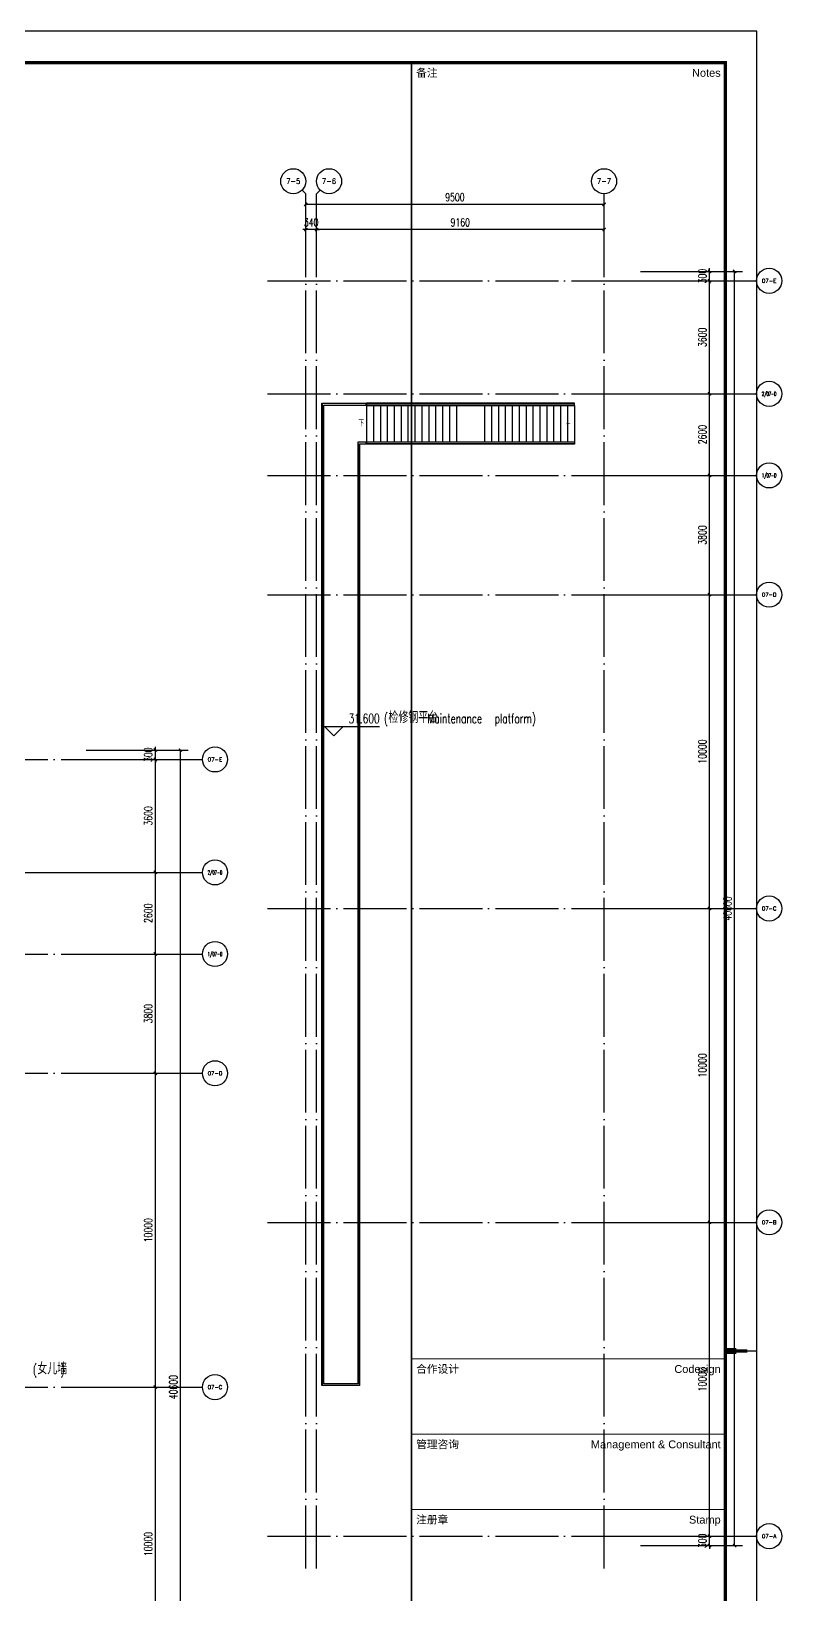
# Model space of a CAD drawing. Extents: x -621157 to 1764546, y -106808 to 741893.
# Drawn here: x 268348 to 292253, y 514139 to 563956 of the extents above; entities that cross this region are included whole.
import ezdxf
from ezdxf.enums import TextEntityAlignment as Align

# ---------------------------------------------------------------- set-up
doc = ezdxf.new("R2010")
doc.units = 0
doc.header["$LTSCALE"] = 1000
doc.header["$MEASUREMENT"] = 0
doc.linetypes.add('XREF-A-101-平面图_t3$0$DOTE', pattern=[2.42, 2, -0.2, 0.02, -0.2])
for name, color, linetype in [('0-底图', 7, 'Continuous'), ('A0-Verital$0$TK-WHITE', 7, 'Continuous'), ('AXIS_TEXT', 7, 'Continuous'), ('XREF-A-101-平面图_t3$0$A-DIM_ELEV', 8, 'Continuous'), ('XREF-A-101-平面图_t3$0$A-DOTE', 8, 'Continuous'), ('XREF-A-101-平面图_t3$0$A-RAIL', 8, 'Continuous'), ('XREF-A-101-平面图_t3$0$A-STAIR', 8, 'Continuous'), ('XREF-A-101-平面图_t3$0$AXIS', 8, 'Continuous'), ('XREF-A-101-平面图_t3$0$建-箭头', 8, 'Continuous')]:
    doc.layers.add(name, color=color, linetype=linetype)
doc.styles.add('A0-Verital$0$TK_Arial', font='arial.ttf')
doc.styles.add('A0-Verital$0$TK_宋体', font='STZHONGS.TTF')
doc.styles.add('COMPLEX', font='COMPLEX')
doc.styles.add('XREF-A-101-平面图_t3$0$A-AXIS-LABEL', font='COMPLEX', dxfattribs={"bigfont": 'GBCBIG'})
doc.styles.add('XREF-A-101-平面图_t3$0$A-DIM_T3', font='SIMPLEX', dxfattribs={"width": 0.705882, "bigfont": 'GBCBIG'})
doc.styles.add('XREF-A-101-平面图_t3$0$A-STANDARD', font='SIMPLEX', dxfattribs={"bigfont": 'GBCBIG'})
doc.dimstyles.new('XREF-A-101-平面图_t3$0$A-DIM-100', dxfattribs={"dimscale": 100, "dimtxt": 2.55, "dimasz": 1, "dimexe": 2.5, "dimexo": 3, "dimgap": 1, "dimtad": 1, "dimdec": 0, "dimzin": 0, "dimdsep": 46, "dimtxsty": 'XREF-A-101-平面图_t3$0$A-DIM_T3', "dimblk": 'XREF-A-101-平面图_t3$0$_ArchTick', "dimcen": 0.09, "dimclrt": 7, "dimazin": 2, "dimtfac": 1, "dimtdec": 0, "dimtix": 1, "dimtmove": 2, "dimatfit": 3, "dimfxl": 0, "dimtolj": 1, "dimtzin": 0, "dimarcsym": 0})

# ---------------------------------------------------------------- blocks, each defined once
blk = doc.blocks.new('XREF-A-101-平面图_t3$0$_ArchTick')
at = {"color": 0, "linetype": 'ByBlock', "const_width": 0.4}
blk.add_lwpolyline([(-0.5, -0.5), (0.5, 0.5)], dxfattribs=at)
blk = doc.blocks.new('*D25473')
at = {"layer": 'Defpoints', "color": 0}
for p in [(69800, 40300), (73100, 40300), (69800, -300)]:
    blk.add_point(p, dxfattribs=at)
at = {"layer": 'XREF-A-101-平面图_t3$0$AXIS', "color": 0, "lineweight": -2}
for p, q in [((70100, 40300), (73350, 40300)), ((73100, -300), (73100, 40300)), ((70100, -300), (73350, -300))]:
    blk.add_line(p, q, dxfattribs=at)
at = {"layer": 'XREF-A-101-平面图_t3$0$AXIS', "color": 0, "linetype": 'ByBlock', "lineweight": -2, "xscale": 100, "yscale": 100, "zscale": 100}
for p, rotation in [((73100, 40300), 90), ((73100, -300), 270)]:
    blk.add_blockref('XREF-A-101-平面图_t3$0$_ArchTick', p, dxfattribs=dict(at, rotation=rotation))
at = {"layer": 'XREF-A-101-平面图_t3$0$AXIS', "color": 7, "insert": (72873, 20000), "char_height": 255, "attachment_point": 5, "rotation": 90, "style": 'XREF-A-101-平面图_t3$0$A-DIM_T3'}
blk.add_mtext('\\A1;40600', dxfattribs=at)
blk = doc.blocks.new('_AXISO')
blk.add_circle((0, 0), 0.5)
at = {"layer": 'AXIS_TEXT', "style": 'COMPLEX'}
blk.add_attdef('A', text='', height=0.56, dxfattribs=at).set_placement((-0.25, -0.28), (0.25, -0.28), align=Align.FIT)
blk = doc.blocks.new('*D25477')
at = {"layer": 'Defpoints', "color": 0}
for p in [(69800, 20000), (72300, 20000), (69800, 10000)]:
    blk.add_point(p, dxfattribs=at)
at = {"layer": 'XREF-A-101-平面图_t3$0$AXIS', "color": 0, "lineweight": -2}
for p, q in [((70100, 20000), (72550, 20000)), ((72300, 10000), (72300, 20000)), ((70100, 10000), (72550, 10000))]:
    blk.add_line(p, q, dxfattribs=at)
at = {"layer": 'XREF-A-101-平面图_t3$0$AXIS', "color": 0, "linetype": 'ByBlock', "lineweight": -2, "xscale": 100, "yscale": 100, "zscale": 100}
for p, rotation in [((72300, 20000), 90), ((72300, 10000), 270)]:
    blk.add_blockref('XREF-A-101-平面图_t3$0$_ArchTick', p, dxfattribs=dict(at, rotation=rotation))
at = {"layer": 'XREF-A-101-平面图_t3$0$AXIS', "color": 7, "insert": (72073, 15000), "char_height": 255, "attachment_point": 5, "rotation": 90, "style": 'XREF-A-101-平面图_t3$0$A-DIM_T3'}
blk.add_mtext('\\A1;10000', dxfattribs=at)
blk = doc.blocks.new('*D25478')
at = {"layer": 'Defpoints', "color": 0}
for p in [(69800, 30000), (72300, 30000), (69800, 20000)]:
    blk.add_point(p, dxfattribs=at)
at = {"layer": 'XREF-A-101-平面图_t3$0$AXIS', "color": 0, "lineweight": -2}
for p, q in [((70100, 30000), (72550, 30000)), ((72300, 20000), (72300, 30000)), ((70100, 20000), (72550, 20000))]:
    blk.add_line(p, q, dxfattribs=at)
at = {"layer": 'XREF-A-101-平面图_t3$0$AXIS', "color": 0, "linetype": 'ByBlock', "lineweight": -2, "xscale": 100, "yscale": 100, "zscale": 100}
for p, rotation in [((72300, 30000), 90), ((72300, 20000), 270)]:
    blk.add_blockref('XREF-A-101-平面图_t3$0$_ArchTick', p, dxfattribs=dict(at, rotation=rotation))
at = {"layer": 'XREF-A-101-平面图_t3$0$AXIS', "color": 7, "insert": (72073, 25000), "char_height": 255, "attachment_point": 5, "rotation": 90, "style": 'XREF-A-101-平面图_t3$0$A-DIM_T3'}
blk.add_mtext('\\A1;10000', dxfattribs=at)
blk = doc.blocks.new('*D25479')
at = {"layer": 'Defpoints', "color": 0}
for p in [(69800, 33800), (72300, 33800), (69800, 30000)]:
    blk.add_point(p, dxfattribs=at)
at = {"layer": 'XREF-A-101-平面图_t3$0$AXIS', "color": 0, "lineweight": -2}
for p, q in [((70100, 33800), (72550, 33800)), ((72300, 30000), (72300, 33800)), ((70100, 30000), (72550, 30000))]:
    blk.add_line(p, q, dxfattribs=at)
at = {"layer": 'XREF-A-101-平面图_t3$0$AXIS', "color": 0, "linetype": 'ByBlock', "lineweight": -2, "xscale": 100, "yscale": 100, "zscale": 100}
for p, rotation in [((72300, 33800), 90), ((72300, 30000), 270)]:
    blk.add_blockref('XREF-A-101-平面图_t3$0$_ArchTick', p, dxfattribs=dict(at, rotation=rotation))
at = {"layer": 'XREF-A-101-平面图_t3$0$AXIS', "color": 7, "insert": (72073, 31900), "char_height": 255, "attachment_point": 5, "rotation": 90, "style": 'XREF-A-101-平面图_t3$0$A-DIM_T3'}
blk.add_mtext('\\A1;3800', dxfattribs=at)
blk = doc.blocks.new('*D25480')
at = {"layer": 'Defpoints', "color": 0}
for p in [(69800, 36400), (72300, 36400), (69800, 33800)]:
    blk.add_point(p, dxfattribs=at)
at = {"layer": 'XREF-A-101-平面图_t3$0$AXIS', "color": 0, "lineweight": -2}
for p, q in [((70100, 36400), (72550, 36400)), ((72300, 33800), (72300, 36400)), ((70100, 33800), (72550, 33800))]:
    blk.add_line(p, q, dxfattribs=at)
at = {"layer": 'XREF-A-101-平面图_t3$0$AXIS', "color": 0, "linetype": 'ByBlock', "lineweight": -2, "xscale": 100, "yscale": 100, "zscale": 100}
for p, rotation in [((72300, 36400), 90), ((72300, 33800), 270)]:
    blk.add_blockref('XREF-A-101-平面图_t3$0$_ArchTick', p, dxfattribs=dict(at, rotation=rotation))
at = {"layer": 'XREF-A-101-平面图_t3$0$AXIS', "color": 7, "insert": (72073, 35100), "char_height": 255, "attachment_point": 5, "rotation": 90, "style": 'XREF-A-101-平面图_t3$0$A-DIM_T3'}
blk.add_mtext('\\A1;2600', dxfattribs=at)
blk = doc.blocks.new('*D25481')
at = {"layer": 'Defpoints', "color": 0}
for p in [(69800, 40000), (72300, 40000), (69800, 36400)]:
    blk.add_point(p, dxfattribs=at)
at = {"layer": 'XREF-A-101-平面图_t3$0$AXIS', "color": 0, "lineweight": -2}
for p, q in [((70100, 40000), (72550, 40000)), ((72300, 36400), (72300, 40000)), ((70100, 36400), (72550, 36400))]:
    blk.add_line(p, q, dxfattribs=at)
at = {"layer": 'XREF-A-101-平面图_t3$0$AXIS', "color": 0, "linetype": 'ByBlock', "lineweight": -2, "xscale": 100, "yscale": 100, "zscale": 100}
for p, rotation in [((72300, 40000), 90), ((72300, 36400), 270)]:
    blk.add_blockref('XREF-A-101-平面图_t3$0$_ArchTick', p, dxfattribs=dict(at, rotation=rotation))
at = {"layer": 'XREF-A-101-平面图_t3$0$AXIS', "color": 7, "insert": (72073, 38200), "char_height": 255, "attachment_point": 5, "rotation": 90, "style": 'XREF-A-101-平面图_t3$0$A-DIM_T3'}
blk.add_mtext('\\A1;3600', dxfattribs=at)
blk = doc.blocks.new('*D25482')
at = {"layer": 'Defpoints', "color": 0}
for p in [(69800, 40300), (69800, 40000), (72300, 40300)]:
    blk.add_point(p, dxfattribs=at)
at = {"layer": 'XREF-A-101-平面图_t3$0$AXIS', "color": 0, "lineweight": -2}
for p, q in [((72300, 40300), (72300, 40400)), ((70100, 40300), (72550, 40300)), ((70100, 40000), (72550, 40000)), ((72300, 40000), (72300, 40300)), ((72300, 40000), (72300, 39900))]:
    blk.add_line(p, q, dxfattribs=at)
at = {"layer": 'XREF-A-101-平面图_t3$0$AXIS', "color": 0, "linetype": 'ByBlock', "lineweight": -2, "xscale": 100, "yscale": 100, "zscale": 100}
for p, rotation in [((72300, 40300), 270), ((72300, 40000), 90)]:
    blk.add_blockref('XREF-A-101-平面图_t3$0$_ArchTick', p, dxfattribs=dict(at, rotation=rotation))
at = {"layer": 'XREF-A-101-平面图_t3$0$AXIS', "color": 7, "insert": (72073, 40150), "char_height": 255, "attachment_point": 5, "rotation": 90, "style": 'XREF-A-101-平面图_t3$0$A-DIM_T3'}
blk.add_mtext('\\A1;300', dxfattribs=at)
blk = doc.blocks.new('*D25506')
at = {"layer": 'Defpoints', "color": 0}
for p in [(48359, 40300), (51659, 40300), (48359, -300)]:
    blk.add_point(p, dxfattribs=at)
at = {"layer": 'XREF-A-101-平面图_t3$0$AXIS', "color": 0, "lineweight": -2}
for p, q in [((48659, 40300), (51909, 40300)), ((51659, -300), (51659, 40300)), ((48659, -300), (51909, -300))]:
    blk.add_line(p, q, dxfattribs=at)
at = {"layer": 'XREF-A-101-平面图_t3$0$AXIS', "color": 0, "linetype": 'ByBlock', "lineweight": -2, "xscale": 100, "yscale": 100, "zscale": 100}
for p, rotation in [((51659, 40300), 90), ((51659, -300), 270)]:
    blk.add_blockref('XREF-A-101-平面图_t3$0$_ArchTick', p, dxfattribs=dict(at, rotation=rotation))
at = {"layer": 'XREF-A-101-平面图_t3$0$AXIS', "color": 7, "insert": (51432, 20000), "char_height": 255, "attachment_point": 5, "rotation": 90, "style": 'XREF-A-101-平面图_t3$0$A-DIM_T3'}
blk.add_mtext('\\A1;40600', dxfattribs=at)
blk = doc.blocks.new('*D25507')
at = {"layer": 'Defpoints', "color": 0}
for p in [(48359, 0), (48359, -300), (50859, 0)]:
    blk.add_point(p, dxfattribs=at)
at = {"layer": 'XREF-A-101-平面图_t3$0$AXIS', "color": 0, "lineweight": -2}
for p, q in [((50859, 0), (50859, 100)), ((48659, 0), (51109, 0)), ((48659, -300), (51109, -300)), ((50859, -300), (50859, 0)), ((50859, -300), (50859, -400))]:
    blk.add_line(p, q, dxfattribs=at)
at = {"layer": 'XREF-A-101-平面图_t3$0$AXIS', "color": 0, "linetype": 'ByBlock', "lineweight": -2, "xscale": 100, "yscale": 100, "zscale": 100}
for p, rotation in [((50859, 0), 270), ((50859, -300), 90)]:
    blk.add_blockref('XREF-A-101-平面图_t3$0$_ArchTick', p, dxfattribs=dict(at, rotation=rotation))
at = {"layer": 'XREF-A-101-平面图_t3$0$AXIS', "color": 7, "insert": (50632, -150), "char_height": 255, "attachment_point": 5, "rotation": 90, "style": 'XREF-A-101-平面图_t3$0$A-DIM_T3'}
blk.add_mtext('\\A1;300', dxfattribs=at)
blk = doc.blocks.new('*D25508')
at = {"layer": 'Defpoints', "color": 0}
for p in [(48359, 10000), (50859, 10000), (48359, 0)]:
    blk.add_point(p, dxfattribs=at)
at = {"layer": 'XREF-A-101-平面图_t3$0$AXIS', "color": 0, "lineweight": -2}
for p, q in [((48659, 10000), (51109, 10000)), ((50859, 0), (50859, 10000)), ((48659, 0), (51109, 0))]:
    blk.add_line(p, q, dxfattribs=at)
at = {"layer": 'XREF-A-101-平面图_t3$0$AXIS', "color": 0, "linetype": 'ByBlock', "lineweight": -2, "xscale": 100, "yscale": 100, "zscale": 100}
for p, rotation in [((50859, 10000), 90), ((50859, 0), 270)]:
    blk.add_blockref('XREF-A-101-平面图_t3$0$_ArchTick', p, dxfattribs=dict(at, rotation=rotation))
at = {"layer": 'XREF-A-101-平面图_t3$0$AXIS', "color": 7, "insert": (50632, 5000), "char_height": 255, "attachment_point": 5, "rotation": 90, "style": 'XREF-A-101-平面图_t3$0$A-DIM_T3'}
blk.add_mtext('\\A1;10000', dxfattribs=at)
blk = doc.blocks.new('*D25509')
at = {"layer": 'Defpoints', "color": 0}
for p in [(48359, 20000), (50859, 20000), (48359, 10000)]:
    blk.add_point(p, dxfattribs=at)
at = {"layer": 'XREF-A-101-平面图_t3$0$AXIS', "color": 0, "lineweight": -2}
for p, q in [((48659, 20000), (51109, 20000)), ((50859, 10000), (50859, 20000)), ((48659, 10000), (51109, 10000))]:
    blk.add_line(p, q, dxfattribs=at)
at = {"layer": 'XREF-A-101-平面图_t3$0$AXIS', "color": 0, "linetype": 'ByBlock', "lineweight": -2, "xscale": 100, "yscale": 100, "zscale": 100}
for p, rotation in [((50859, 20000), 90), ((50859, 10000), 270)]:
    blk.add_blockref('XREF-A-101-平面图_t3$0$_ArchTick', p, dxfattribs=dict(at, rotation=rotation))
at = {"layer": 'XREF-A-101-平面图_t3$0$AXIS', "color": 7, "insert": (50632, 15000), "char_height": 255, "attachment_point": 5, "rotation": 90, "style": 'XREF-A-101-平面图_t3$0$A-DIM_T3'}
blk.add_mtext('\\A1;10000', dxfattribs=at)
blk = doc.blocks.new('*D25510')
at = {"layer": 'Defpoints', "color": 0}
for p in [(48359, 30000), (50859, 30000), (48359, 20000)]:
    blk.add_point(p, dxfattribs=at)
at = {"layer": 'XREF-A-101-平面图_t3$0$AXIS', "color": 0, "lineweight": -2}
for p, q in [((48659, 30000), (51109, 30000)), ((50859, 20000), (50859, 30000)), ((48659, 20000), (51109, 20000))]:
    blk.add_line(p, q, dxfattribs=at)
at = {"layer": 'XREF-A-101-平面图_t3$0$AXIS', "color": 0, "linetype": 'ByBlock', "lineweight": -2, "xscale": 100, "yscale": 100, "zscale": 100}
for p, rotation in [((50859, 30000), 90), ((50859, 20000), 270)]:
    blk.add_blockref('XREF-A-101-平面图_t3$0$_ArchTick', p, dxfattribs=dict(at, rotation=rotation))
at = {"layer": 'XREF-A-101-平面图_t3$0$AXIS', "color": 7, "insert": (50632, 25000), "char_height": 255, "attachment_point": 5, "rotation": 90, "style": 'XREF-A-101-平面图_t3$0$A-DIM_T3'}
blk.add_mtext('\\A1;10000', dxfattribs=at)
blk = doc.blocks.new('*D25511')
at = {"layer": 'Defpoints', "color": 0}
for p in [(48359, 33800), (50859, 33800), (48359, 30000)]:
    blk.add_point(p, dxfattribs=at)
at = {"layer": 'XREF-A-101-平面图_t3$0$AXIS', "color": 0, "lineweight": -2}
for p, q in [((48659, 33800), (51109, 33800)), ((50859, 30000), (50859, 33800)), ((48659, 30000), (51109, 30000))]:
    blk.add_line(p, q, dxfattribs=at)
at = {"layer": 'XREF-A-101-平面图_t3$0$AXIS', "color": 0, "linetype": 'ByBlock', "lineweight": -2, "xscale": 100, "yscale": 100, "zscale": 100}
for p, rotation in [((50859, 33800), 90), ((50859, 30000), 270)]:
    blk.add_blockref('XREF-A-101-平面图_t3$0$_ArchTick', p, dxfattribs=dict(at, rotation=rotation))
at = {"layer": 'XREF-A-101-平面图_t3$0$AXIS', "color": 7, "insert": (50632, 31900), "char_height": 255, "attachment_point": 5, "rotation": 90, "style": 'XREF-A-101-平面图_t3$0$A-DIM_T3'}
blk.add_mtext('\\A1;3800', dxfattribs=at)
blk = doc.blocks.new('*D25512')
at = {"layer": 'Defpoints', "color": 0}
for p in [(48359, 36400), (50859, 36400), (48359, 33800)]:
    blk.add_point(p, dxfattribs=at)
at = {"layer": 'XREF-A-101-平面图_t3$0$AXIS', "color": 0, "lineweight": -2}
for p, q in [((48659, 36400), (51109, 36400)), ((50859, 33800), (50859, 36400)), ((48659, 33800), (51109, 33800))]:
    blk.add_line(p, q, dxfattribs=at)
at = {"layer": 'XREF-A-101-平面图_t3$0$AXIS', "color": 0, "linetype": 'ByBlock', "lineweight": -2, "xscale": 100, "yscale": 100, "zscale": 100}
for p, rotation in [((50859, 36400), 90), ((50859, 33800), 270)]:
    blk.add_blockref('XREF-A-101-平面图_t3$0$_ArchTick', p, dxfattribs=dict(at, rotation=rotation))
at = {"layer": 'XREF-A-101-平面图_t3$0$AXIS', "color": 7, "insert": (50632, 35100), "char_height": 255, "attachment_point": 5, "rotation": 90, "style": 'XREF-A-101-平面图_t3$0$A-DIM_T3'}
blk.add_mtext('\\A1;2600', dxfattribs=at)
blk = doc.blocks.new('*D25513')
at = {"layer": 'Defpoints', "color": 0}
for p in [(48359, 40000), (50859, 40000), (48359, 36400)]:
    blk.add_point(p, dxfattribs=at)
at = {"layer": 'XREF-A-101-平面图_t3$0$AXIS', "color": 0, "lineweight": -2}
for p, q in [((48659, 40000), (51109, 40000)), ((50859, 36400), (50859, 40000)), ((48659, 36400), (51109, 36400))]:
    blk.add_line(p, q, dxfattribs=at)
at = {"layer": 'XREF-A-101-平面图_t3$0$AXIS', "color": 0, "linetype": 'ByBlock', "lineweight": -2, "xscale": 100, "yscale": 100, "zscale": 100}
for p, rotation in [((50859, 40000), 90), ((50859, 36400), 270)]:
    blk.add_blockref('XREF-A-101-平面图_t3$0$_ArchTick', p, dxfattribs=dict(at, rotation=rotation))
at = {"layer": 'XREF-A-101-平面图_t3$0$AXIS', "color": 7, "insert": (50632, 38200), "char_height": 255, "attachment_point": 5, "rotation": 90, "style": 'XREF-A-101-平面图_t3$0$A-DIM_T3'}
blk.add_mtext('\\A1;3600', dxfattribs=at)
blk = doc.blocks.new('*D25514')
at = {"layer": 'Defpoints', "color": 0}
for p in [(48359, 40300), (48359, 40000), (50859, 40300)]:
    blk.add_point(p, dxfattribs=at)
at = {"layer": 'XREF-A-101-平面图_t3$0$AXIS', "color": 0, "lineweight": -2}
for p, q in [((50859, 40300), (50859, 40400)), ((48659, 40300), (51109, 40300)), ((48659, 40000), (51109, 40000)), ((50859, 40000), (50859, 40300)), ((50859, 40000), (50859, 39900))]:
    blk.add_line(p, q, dxfattribs=at)
at = {"layer": 'XREF-A-101-平面图_t3$0$AXIS', "color": 0, "linetype": 'ByBlock', "lineweight": -2, "xscale": 100, "yscale": 100, "zscale": 100}
for p, rotation in [((50859, 40300), 270), ((50859, 40000), 90)]:
    blk.add_blockref('XREF-A-101-平面图_t3$0$_ArchTick', p, dxfattribs=dict(at, rotation=rotation))
at = {"layer": 'XREF-A-101-平面图_t3$0$AXIS', "color": 7, "insert": (50632, 40150), "char_height": 255, "attachment_point": 5, "rotation": 90, "style": 'XREF-A-101-平面图_t3$0$A-DIM_T3'}
blk.add_mtext('\\A1;300', dxfattribs=at)
blk = doc.blocks.new('*D25515')
at = {"layer": 'Defpoints', "color": 0}
for p in [(38000, 42435), (38000, 40000), (47500, 40000)]:
    blk.add_point(p, dxfattribs=at)
at = {"layer": 'XREF-A-101-平面图_t3$0$AXIS', "color": 0, "lineweight": -2}
for p, q in [((38000, 40300), (38000, 42685)), ((47500, 42435), (38000, 42435)), ((47500, 40300), (47500, 42685))]:
    blk.add_line(p, q, dxfattribs=at)
at = {"layer": 'XREF-A-101-平面图_t3$0$AXIS', "color": 0, "linetype": 'ByBlock', "lineweight": -2, "xscale": 100, "yscale": 100, "zscale": 100, "rotation": 180}
blk.add_blockref('XREF-A-101-平面图_t3$0$_ArchTick', (38000, 42435), dxfattribs=at)
at = {"layer": 'XREF-A-101-平面图_t3$0$AXIS', "color": 0, "linetype": 'ByBlock', "lineweight": -2, "xscale": 100, "yscale": 100, "zscale": 100}
blk.add_blockref('XREF-A-101-平面图_t3$0$_ArchTick', (47500, 42435), dxfattribs=at)
at = {"layer": 'XREF-A-101-平面图_t3$0$AXIS', "color": 7, "insert": (42750, 42663), "char_height": 255, "attachment_point": 5, "style": 'XREF-A-101-平面图_t3$0$A-DIM_T3'}
blk.add_mtext('\\A1;9500', dxfattribs=at)
blk = doc.blocks.new('*D25516')
at = {"layer": 'Defpoints', "color": 0}
for p in [(38340, 41635), (38340, 40000), (47500, 40000)]:
    blk.add_point(p, dxfattribs=at)
at = {"layer": 'XREF-A-101-平面图_t3$0$AXIS', "color": 0, "lineweight": -2}
for p, q in [((38340, 40300), (38340, 41885)), ((47500, 40300), (47500, 41885)), ((47500, 41635), (38340, 41635))]:
    blk.add_line(p, q, dxfattribs=at)
at = {"layer": 'XREF-A-101-平面图_t3$0$AXIS', "color": 0, "linetype": 'ByBlock', "lineweight": -2, "xscale": 100, "yscale": 100, "zscale": 100, "rotation": 180}
blk.add_blockref('XREF-A-101-平面图_t3$0$_ArchTick', (38340, 41635), dxfattribs=at)
at = {"layer": 'XREF-A-101-平面图_t3$0$AXIS', "color": 0, "linetype": 'ByBlock', "lineweight": -2, "xscale": 100, "yscale": 100, "zscale": 100}
blk.add_blockref('XREF-A-101-平面图_t3$0$_ArchTick', (47500, 41635), dxfattribs=at)
at = {"layer": 'XREF-A-101-平面图_t3$0$AXIS', "color": 7, "insert": (42920, 41863), "char_height": 255, "attachment_point": 5, "style": 'XREF-A-101-平面图_t3$0$A-DIM_T3'}
blk.add_mtext('\\A1;9160', dxfattribs=at)
blk = doc.blocks.new('*D25517')
at = {"layer": 'Defpoints', "color": 0}
for p in [(38000, 41635), (38000, 40000), (38340, 40000)]:
    blk.add_point(p, dxfattribs=at)
at = {"layer": 'XREF-A-101-平面图_t3$0$AXIS', "color": 0, "lineweight": -2}
for p, q in [((38000, 40300), (38000, 41885)), ((38340, 40300), (38340, 41885)), ((38000, 41635), (37900, 41635)), ((38340, 41635), (38000, 41635)), ((38340, 41635), (38440, 41635))]:
    blk.add_line(p, q, dxfattribs=at)
at = {"layer": 'XREF-A-101-平面图_t3$0$AXIS', "color": 0, "linetype": 'ByBlock', "lineweight": -2, "xscale": 100, "yscale": 100, "zscale": 100}
blk.add_blockref('XREF-A-101-平面图_t3$0$_ArchTick', (38000, 41635), dxfattribs=at)
at = {"layer": 'XREF-A-101-平面图_t3$0$AXIS', "color": 0, "linetype": 'ByBlock', "lineweight": -2, "xscale": 100, "yscale": 100, "zscale": 100, "rotation": 180}
blk.add_blockref('XREF-A-101-平面图_t3$0$_ArchTick', (38340, 41635), dxfattribs=at)
at = {"layer": 'XREF-A-101-平面图_t3$0$AXIS', "color": 7, "insert": (38170, 41863), "char_height": 255, "attachment_point": 5, "style": 'XREF-A-101-平面图_t3$0$A-DIM_T3'}
blk.add_mtext('\\A1;340', dxfattribs=at)
blk = doc.blocks.new('XREF-A-101-平面图_t3$0$G$CA9CF33C3(3)')
at = {"layer": 'XREF-A-101-平面图_t3$0$A-RAIL'}
for p, q in [((2506, -2181), (-4114, -2181)), ((2506, -2231), (-4114, -2231)), ((2506, -3411), (-4114, -3411)), ((2506, -3461), (-4114, -3461))]:
    blk.add_line(p, q, dxfattribs=at)
blk.add_lwpolyline([(-5474, -33411), (-5474, -2231), (-4124, -2231), (-4124, -2181), (-5524, -2181), (-5524, -33461), (-4344, -33461), (-4344, -3461), (-4124, -3461), (-4124, -3411), (-4394, -3411), (-4394, -33411)], close=True, dxfattribs=at)
at = {"layer": 'XREF-A-101-平面图_t3$0$A-STAIR'}
for p, q in [((-4114, -2241), (-4114, -3401)), ((-3894, -2241), (-3894, -3401)), ((-3674, -2241), (-3674, -3401)), ((-3454, -2241), (-3454, -3401)), ((-3234, -2241), (-3234, -3401)), ((-3014, -2241), (-3014, -3401)), ((-2794, -2241), (-2794, -3401)), ((-2574, -2241), (-2574, -3401)), ((-2354, -2241), (-2354, -3401)), ((-2134, -2241), (-2134, -3401)), ((-1914, -2241), (-1914, -3401)), ((-1694, -2241), (-1694, -3401)), ((-1474, -2241), (-1474, -3401)), ((-1254, -2241), (-1254, -3401)), ((-1254, -2241), (-1254, -3401)), ((-354, -2241), (-354, -3401)), ((-134, -2241), (-134, -3401)), ((86, -2241), (86, -3401)), ((306, -2241), (306, -3401)), ((526, -2241), (526, -3401)), ((746, -2241), (746, -3401)), ((966, -2241), (966, -3401)), ((1186, -2241), (1186, -3401)), ((1406, -2241), (1406, -3401)), ((1626, -2241), (1626, -3401)), ((1846, -2241), (1846, -3401)), ((2066, -2241), (2066, -3401)), ((2286, -2241), (2286, -3401)), ((2506, -2241), (2506, -3401))]:
    blk.add_line(p, q, dxfattribs=at)
for points in [[(-4334, -33471), (-5534, -33471), (-5534, -2171), (-4114, -2171), (-4114, -3471), (-4334, -3471), (-4334, -33471)], [(-4114, -2241), (2506, -2241), (2506, -2171), (-4114, -2171), (-4114, -2241)], [(2506, -3401), (2506, -3471), (-4114, -3471), (-4114, -3401), (2506, -3401)]]:
    blk.add_lwpolyline(points, dxfattribs=at)
at = {"layer": 'XREF-A-101-平面图_t3$0$建-箭头'}
blk.add_lwpolyline([(-4201, -2821, 0, 0, 0), (2411, -2821, 0, 40, 0), (2261, -2821, 0, 0, 0)], format="xyseb", dxfattribs=at)
at = {"layer": 'XREF-A-101-平面图_t3$0$建-箭头', "color": 7, "style": 'XREF-A-101-平面图_t3$0$A-STANDARD'}
blk.add_text('下', height=187, dxfattribs=at).set_placement((-4378, -2908))
blk = doc.blocks.new('A0-Verital$0$A$C53BD7355')
at = {"layer": 'A0-Verital$0$TK-WHITE'}
for points, const_width in [([(88100, 42050), (88450, 42050)], 200), ([(88100, 42050), (88800, 42050)], 100), ([(89100, 42050), (88100, 42050)], 35)]:
    blk.add_lwpolyline(points, dxfattribs=dict(at, const_width=const_width))
blk = doc.blocks.new('A0-Verital')
blk.add_line((107900, 83100), (107900, 73100))
blk.add_lwpolyline([(118900, 84100), (0, 84100), (0, 0), (118900, 0)], close=True)
at = {"const_width": 100}
blk.add_lwpolyline([(2500, 83100), (117900, 83100), (117900, 1000), (2500, 1000)], close=True, dxfattribs=at)
for points, const_width in [([(107900, 83100), (107900, 1000)], 50), ([(117900, 41800), (107900, 41800)], 30), ([(117900, 39400), (107900, 39400)], 30), ([(117900, 37000), (107900, 37000)], 30)]:
    blk.add_lwpolyline(points, dxfattribs=dict(const_width=const_width))
blk.add_blockref('A0-Verital$0$A$C53BD7355', (29800, 0))
at = {"style": 'A0-Verital$0$TK_宋体'}
for s, p in [('备注', (108050, 82650)), ('合作设计', (108050, 41350)), ('管理咨询', (108050, 38950)), ('注册章', (108050, 36550))]:
    blk.add_text(s, height=250, dxfattribs=at).set_placement(p)
at = {"style": 'A0-Verital$0$TK_Arial'}
for s, p in [('Notes', (117750, 82650)), ('Codesign', (117750, 41350)), ('Management & Consultant', (117750, 38950)), ('Stamp', (117750, 36550))]:
    blk.add_text(s, height=250, dxfattribs=at).set_placement(p, align=Align.RIGHT)
blk = doc.blocks.new('XREF-A-101-平面图_t3$0$轴网(3)')
at = {"layer": 'XREF-A-101-平面图_t3$0$A-DOTE', "linetype": 'XREF-A-101-平面图_t3$0$DOTE'}
for p, q in [((-3300, 40000), (69800, 40000)), ((55830.8, 36400), (69800, 36400)), ((-3300, 33800), (69800, 33800)), ((-3300, 30000), (69800, 30000)), ((-3300, 20000), (69800, 20000))]:
    blk.add_line(p, q, dxfattribs=at)
at = {"layer": 'XREF-A-101-平面图_t3$0$AXIS'}
for p, q in [((69800, 40000), (73800, 40000)), ((69800, 36400), (73800, 36400)), ((69800, 33800), (73800, 33800)), ((69800, 30000), (73800, 30000)), ((69800, 20000), (73800, 20000))]:
    blk.add_line(p, q, dxfattribs=at)
ref = blk.add_blockref('_AXISO', (74200, 40000), dxfattribs=dict(at, xscale=800, yscale=800, zscale=800))
ref.add_attrib('A', '07-E', dxfattribs={"color": 7, "height": 124.79, "style": 'XREF-A-101-平面图_t3$0$A-AXIS-LABEL', "width": 0.95122}).set_placement((73968.3, 39937.6), (74431.7, 39937.6), align=Align.FIT)
ref = blk.add_blockref('_AXISO', (74200, 36400), dxfattribs=dict(at, xscale=800, yscale=800, zscale=800))
ref.add_attrib('A', '2/07-D', dxfattribs={"color": 7, "height": 123.68, "style": 'XREF-A-101-平面图_t3$0$A-AXIS-LABEL', "width": 0.63}).set_placement((73968.1, 36338.2), (74431.9, 36338.2), align=Align.FIT)
ref = blk.add_blockref('_AXISO', (74200, 33800), dxfattribs=dict(at, xscale=800, yscale=800, zscale=800))
ref.add_attrib('A', '1/07-D', dxfattribs={"color": 7, "height": 128.68, "style": 'XREF-A-101-平面图_t3$0$A-AXIS-LABEL', "width": 0.628906}).set_placement((73968.8, 33735.7), (74431.2, 33735.7), align=Align.FIT)
ref = blk.add_blockref('_AXISO', (74200, 30000), dxfattribs=dict(at, xscale=800, yscale=800, zscale=800))
ref.add_attrib('A', '07-D', dxfattribs={"color": 7, "height": 123.31, "style": 'XREF-A-101-平面图_t3$0$A-AXIS-LABEL', "width": 0.951807}).set_placement((73968.1, 29938.3), (74431.9, 29938.3), align=Align.FIT)
ref = blk.add_blockref('_AXISO', (74200, 20000), dxfattribs=dict(at, xscale=800, yscale=800, zscale=800))
ref.add_attrib('A', '07-C', dxfattribs={"color": 7, "height": 126.3, "style": 'XREF-A-101-平面图_t3$0$A-AXIS-LABEL', "width": 0.950617}).set_placement((73968.5, 19936.9), (74431.5, 19936.9), align=Align.FIT)
for p1, p2, distance, picture, middle in [((69800, 40000), (69800, 40300), -2500, '*D25482', (72072.5, 40150)), ((69800, -300), (69800, 40300), -3300, '*D25473', (72872.5, 20000)), ((69800, 36400), (69800, 40000), -2500, '*D25481', (72072.5, 38200)), ((69800, 33800), (69800, 36400), -2500, '*D25480', (72072.5, 35100)), ((69800, 30000), (69800, 33800), -2500, '*D25479', (72072.5, 31900)), ((69800, 20000), (69800, 30000), -2500, '*D25478', (72072.5, 25000)), ((69800, 10000), (69800, 20000), -2500, '*D25477', (72072.5, 15000))]:
    dim = blk.add_aligned_dim(p1=p1, p2=p2, distance=distance, dimstyle='XREF-A-101-平面图_t3$0$A-DIM-100', dxfattribs=at)
    dim.commit()
    dim.dimension.update_dxf_attribs({"geometry": picture, "text_midpoint": middle})
blk = doc.blocks.new('XREF-A-101-平面图_t3$0$轴网(4)')
at = {"layer": 'XREF-A-101-平面图_t3$0$A-DOTE', "linetype": 'XREF-A-101-平面图_t3$0$DOTE'}
for p, q in [((38000, -1024.1), (38000, 40711.2)), ((38340, -1024.1), (38340, 40711.2)), ((47500, -1024.1), (47500, 40711.2)), ((36784.5, 40000), (48359.4, 40000)), ((36784.5, 36400), (50465.2, 36400)), ((36784.5, 36400), (48359.4, 36400)), ((36784.5, 33800), (48359.4, 33800)), ((36784.5, 30000), (48359.4, 30000)), ((36784.5, 20000), (48359.4, 20000)), ((36784.5, 10000), (48359.4, 10000)), ((36784.5, 0), (48359.4, 0))]:
    blk.add_line(p, q, dxfattribs=at)
at = {"layer": 'XREF-A-101-平面图_t3$0$AXIS'}
for p, q in [((38000, 42773.3), (37882.8, 42890.4)), ((38340, 42773.3), (38457.2, 42890.4)), ((38000, 40711.2), (38000, 42773.3)), ((38340, 40711.2), (38340, 42773.3)), ((47500, 40711.2), (47500, 42773.3)), ((48359.4, 40000), (52359.4, 40000)), ((48359.4, 36400), (52359.4, 36400)), ((48359.4, 33800), (52359.4, 33800)), ((48359.4, 30000), (52359.4, 30000)), ((48359.4, 20000), (52359.4, 20000)), ((48359.4, 10000), (52359.4, 10000)), ((48359.4, 0), (52359.4, 0))]:
    blk.add_line(p, q, dxfattribs=at)
ref = blk.add_blockref('_AXISO', (37600, 43173.3), dxfattribs=dict(at, xscale=800, yscale=800, zscale=800))
ref.add_attrib('A', '7-5', dxfattribs={"color": 7, "height": 168.54, "style": 'XREF-A-101-平面图_t3$0$A-AXIS-LABEL', "width": 0.933333}).set_placement((37375.3, 43089), (37824.7, 43089), align=Align.FIT)
ref = blk.add_blockref('_AXISO', (38740, 43173.3), dxfattribs=dict(at, xscale=800, yscale=800, zscale=800))
ref.add_attrib('A', '7-6', dxfattribs={"color": 7, "height": 168.54, "style": 'XREF-A-101-平面图_t3$0$A-AXIS-LABEL', "width": 0.933333}).set_placement((38515.3, 43089), (38964.7, 43089), align=Align.FIT)
ref = blk.add_blockref('_AXISO', (47500, 43173.3), dxfattribs=dict(at, xscale=800, yscale=800, zscale=800))
ref.add_attrib('A', '7-7', dxfattribs={"color": 7, "height": 168.54, "style": 'XREF-A-101-平面图_t3$0$A-AXIS-LABEL', "width": 0.933333}).set_placement((47275.3, 43089), (47724.7, 43089), align=Align.FIT)
ref = blk.add_blockref('_AXISO', (52759.4, 40000), dxfattribs=dict(at, xscale=800, yscale=800, zscale=800))
ref.add_attrib('A', '07-E', dxfattribs={"color": 7, "height": 124.79, "style": 'XREF-A-101-平面图_t3$0$A-AXIS-LABEL', "width": 0.95122}).set_placement((52527.7, 39937.6), (52991.2, 39937.6), align=Align.FIT)
ref = blk.add_blockref('_AXISO', (52759.4, 36400), dxfattribs=dict(at, xscale=800, yscale=800, zscale=800))
ref.add_attrib('A', '2/07-D', dxfattribs={"color": 7, "height": 123.68, "style": 'XREF-A-101-平面图_t3$0$A-AXIS-LABEL', "width": 0.63}).set_placement((52527.5, 36338.2), (52991.3, 36338.2), align=Align.FIT)
ref = blk.add_blockref('_AXISO', (52759.4, 33800), dxfattribs=dict(at, xscale=800, yscale=800, zscale=800))
ref.add_attrib('A', '1/07-D', dxfattribs={"color": 7, "height": 128.68, "style": 'XREF-A-101-平面图_t3$0$A-AXIS-LABEL', "width": 0.628906}).set_placement((52528.2, 33735.7), (52990.6, 33735.7), align=Align.FIT)
ref = blk.add_blockref('_AXISO', (52759.4, 30000), dxfattribs=dict(at, xscale=800, yscale=800, zscale=800))
ref.add_attrib('A', '07-D', dxfattribs={"color": 7, "height": 123.31, "style": 'XREF-A-101-平面图_t3$0$A-AXIS-LABEL', "width": 0.951807}).set_placement((52527.5, 29938.3), (52991.4, 29938.3), align=Align.FIT)
ref = blk.add_blockref('_AXISO', (52759.4, 20000), dxfattribs=dict(at, xscale=800, yscale=800, zscale=800))
ref.add_attrib('A', '07-C', dxfattribs={"color": 7, "height": 126.3, "style": 'XREF-A-101-平面图_t3$0$A-AXIS-LABEL', "width": 0.950617}).set_placement((52527.9, 19936.9), (52991, 19936.9), align=Align.FIT)
ref = blk.add_blockref('_AXISO', (52759.4, 10000), dxfattribs=dict(at, xscale=800, yscale=800, zscale=800))
ref.add_attrib('A', '07-B', dxfattribs={"color": 7, "height": 123.31, "style": 'XREF-A-101-平面图_t3$0$A-AXIS-LABEL', "width": 0.951807}).set_placement((52527.5, 9938.3), (52991.4, 9938.3), align=Align.FIT)
ref = blk.add_blockref('_AXISO', (52759.4, 0), dxfattribs=dict(at, xscale=800, yscale=800, zscale=800))
ref.add_attrib('A', '07-A', dxfattribs={"color": 7, "height": 121.87, "style": 'XREF-A-101-平面图_t3$0$A-AXIS-LABEL', "width": 0.952381}).set_placement((52527.3, -60.9), (52991.6, -60.9), align=Align.FIT)
for p1, p2, distance, picture, middle in [((47500, 40000), (38000, 40000), -2435.2, '*D25515', (42750, 42662.7)), ((38340, 40000), (38000, 40000), -1635.2, '*D25517', (38170, 41862.7)), ((47500, 40000), (38340, 40000), -1635.2, '*D25516', (42920, 41862.7)), ((48359.4, 40000), (48359.4, 40300), -2500, '*D25514', (50631.9, 40150)), ((48359.4, -300), (48359.4, 40300), -3300, '*D25506', (51431.9, 20000)), ((48359.4, 36400), (48359.4, 40000), -2500, '*D25513', (50631.9, 38200)), ((48359.4, 33800), (48359.4, 36400), -2500, '*D25512', (50631.9, 35100)), ((48359.4, 30000), (48359.4, 33800), -2500, '*D25511', (50631.9, 31900)), ((48359.4, 20000), (48359.4, 30000), -2500, '*D25510', (50631.9, 25000)), ((48359.4, 10000), (48359.4, 20000), -2500, '*D25509', (50631.9, 15000)), ((48359.4, 0), (48359.4, 10000), -2500, '*D25508', (50631.9, 5000)), ((48359.4, -300), (48359.4, 0), -2500, '*D25507', (50631.9, -150))]:
    dim = blk.add_aligned_dim(p1=p1, p2=p2, distance=distance, dimstyle='XREF-A-101-平面图_t3$0$A-DIM-100', dxfattribs=at)
    dim.commit()
    dim.dimension.update_dxf_attribs({"geometry": picture, "text_midpoint": middle})
blk = doc.blocks.new('XREF-A-101-平面图_t3')
at = {"layer": 'XREF-A-101-平面图_t3$0$A-DIM_ELEV'}
for p, q in [((277984, 541505), (277684, 541805)), ((277684, 541805), (279444, 541805)), ((277984, 541505), (278284, 541805))]:
    blk.add_line(p, q, dxfattribs=at)
blk.add_blockref('XREF-A-101-平面图_t3$0$G$CA9CF33C3(3)', (283142, 554275))
at = {"layer": 'XREF-A-101-平面图_t3$0$A-DOTE'}
for name, p in [('XREF-A-101-平面图_t3$0$轴网(4)', (239093, 516004)), ('XREF-A-101-平面图_t3$0$轴网(3)', (200000, 500754))]:
    blk.add_blockref(name, p, dxfattribs=at)
at = {"layer": 'XREF-A-101-平面图_t3$0$A-DIM_ELEV', "color": 7, "style": 'XREF-A-101-平面图_t3$0$A-STANDARD', "width": 0.705882}
for s, height, p in [('31.600', 297.5, (278454, 541910)), ('(', 298, (279584, 541910)), ('Maintenance', 297.5, (280969, 541910)), ('platform)', 297.5, (283109, 541910)), ('(', 298, (268400, 521159)), (')', 298, (269287, 521159))]:
    blk.add_text(s, height=height, dxfattribs=at).set_placement(p)
at = {"layer": 'XREF-A-101-平面图_t3$0$A-DIM_ELEV', "color": 7, "style": 'XREF-A-101-平面图_t3$0$A-STANDARD'}
for s, p in [('检修钢平台', (279724, 541910)), ('女儿墙', (268540, 521159))]:
    blk.add_text(s, height=373.3, dxfattribs=at).set_placement(p)

msp = doc.modelspace()

# ---------------------------------------------------------------- block references
at = {"layer": '0-底图'}
msp.add_blockref('XREF-A-101-平面图_t3', (0, 0), dxfattribs=at)

# ---------------------------------------------------------------- next in the draw order: block references
msp.add_blockref('A0-Verital', (172558, 479856))

doc.saveas('drawing.dxf')
